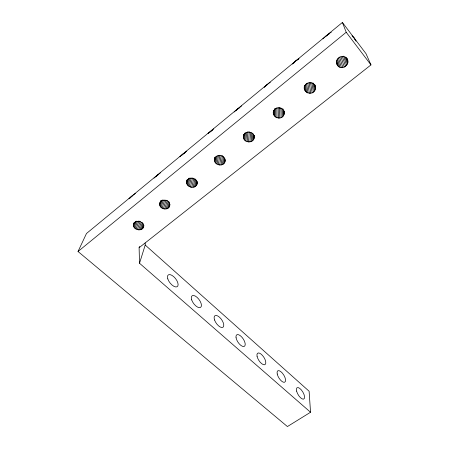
<?xml version="1.0" encoding="UTF-8"?>
<svg xmlns="http://www.w3.org/2000/svg" width="449" height="449" viewBox="0 0 449 449"><rect width="100%" height="100%" fill="white"/><g stroke="black" fill="none" stroke-linecap="round" stroke-linejoin="round"><path stroke-width="0.67" d="M336.615 63.124C338.26 72.087 351.831 65.846 346.965 58.465M243.667 134.571C240.961 143.422 255.677 144.791 254.314 135.475M253.921 138.769L254.123 135.402M253.303 139.931L253.634 134.526M252.383 140.891L252.854 133.443M251.227 141.592L251.816 132.769M249.902 141.979L250.581 132.466M248.51 142.036L249.285 131.838M247.141 141.749L247.966 131.563M245.884 141.143L246.636 132.326M244.828 140.256L245.491 132.814M244.043 139.151L244.598 133.072M243.583 137.894L243.897 134.532M143.882 225.746C143.113 233.183 130.423 229.383 134.015 222.805M143.444 227.065C144.797 221.587 135.39 218.77 133.544 224.118M159.563 204.172C159.85 198.093 169.918 199.227 169.874 204.929C169.537 210.963 159.563 209.835 159.563 204.172L160.641 200.652M215.037 157.161C210.996 164.878 225.415 168.639 225.19 159.928M224.309 163.094L224.91 158.991M223.428 164.02L224.343 157.857M222.3 164.699L223.546 156.465M221.009 165.075L222.502 155.461M219.64 165.125L221.172 155.511M197.403 181.766C198.048 190.679 183.355 187.71 187.115 179.892M218.281 164.856L219.853 155.242M217.03 164.272L218.528 155.36M215.969 163.419L217.26 155.893M196.836 184.393C198.621 178.579 188.743 175.475 186.79 181.2M215.166 162.353L216.238 156.207M214.555 159.878L215.02 157.285M214.684 161.146L215.408 157.06M224.893 161.971C226.913 155.977 216.788 152.711 214.779 158.637M243.481 136.58C243.869 129.997 254.763 131.024 254.196 137.489M196.286 185.476L197.145 181.519M195.438 186.374L196.741 180.431M194.344 187.031L195.96 179.752M273.43 112.458C273.991 104.808 286.759 107.535 283.976 114.748C281.59 121.056 271.634 117.492 273.419 111.071M193.081 187.396L195.023 178.792M191.729 187.452L193.856 178.18M190.387 187.188L192.548 177.922M189.141 186.632L191.179 178.034M188.075 185.807L189.983 177.888M187.261 184.78L188.866 178.197M304.495 88.885C303.069 81.078 316.466 80.523 315.456 88.487C314.687 95.789 303.137 94.094 304.226 86.848M186.593 182.395L187.244 179.774M186.756 183.619L187.727 179.673M168.369 207.994L169.666 203.352M169.183 207.129L169.924 204.48M167.309 208.628L169.183 201.988M166.068 208.981L168.156 201.674M164.738 209.038L167.236 200.4M163.408 208.791L165.939 200.153M162.168 208.252L164.53 200.288M161.096 207.46L163.284 200.17M160.271 206.473L162.274 199.856M159.749 205.35L161.157 200.731M139.527 263.26L139.106 247.713L370.975 64.903L366.036 53.717L342.407 22.45L86.472 233.508L78.025 251.496L287.416 426.55L310.54 412.249L139.527 263.26L145.201 245.042L145.156 242.976M139.106 247.713L139.532 246.394M142.962 228.075L143.837 225.426M142.176 228.917L143.5 224.938M141.143 229.529L143.141 223.551M139.931 229.877L142.395 222.564M138.623 229.933L141.233 222.249M137.304 229.692L140.167 221.374M136.064 229.175L138.954 220.863M134.992 228.412L137.461 221.391M134.156 227.458L136.417 221.082M133.617 226.375L135.43 221.284M133.409 225.235L134.352 222.597M129.581 198.48L131.422 196.443L135.368 193.48M155.82 176.547L160.635 172.641M181.402 155.573L186.722 151.133M208.241 133.443L213.673 128.919M235.978 110.572L241.523 105.958M264.422 87.185L266.094 85.383L270.315 82.218M293.652 63.197L295.829 60.862L299.04 58.454M325.705 36.448L330.952 32.227L331.087 32.67M128.953 198.767L132.466 195.803M154.018 178.101L158.256 174.655M179.892 156.768L182.676 154.175L185.437 152.475M208.089 133.37L212.411 130.244M234.226 111.975L237.358 109.079L239.699 107.631M264.197 87.128L267.677 84.395M292.299 64.089L295.829 60.862L298.546 59.167M322.865 38.895L326.608 35.482L329.409 33.72M78.025 251.496L346.213 32.266L342.407 22.45M145.201 245.042L309.108 391.225L310.54 412.249M352.572 36.476L354.379 38.288L356.029 41.145M352.01 35.746L354.379 38.288L355.63 40.522M346.213 32.266L370.975 64.903M347.414 59.756C344.753 52.965 334 58 337.003 64.443M346.662 57.921L347.779 61.171M345.983 57.416L347.767 62.647M344.933 56.849L347.374 64.078M343.558 56.131L346.634 65.374M342.346 56.507L345.59 66.446M340.92 56.585L344.321 67.221M339.573 56.995L342.907 67.653M338.383 57.713L341.442 67.704M337.429 58.724L340.033 67.372M336.801 60.048L338.765 66.688M336.57 61.721L337.732 65.689M315.192 85.725L315.434 87.072M314.738 84.429L315.456 88.487M314.16 84.429L315.108 89.867M313.009 82.925L314.407 91.119M311.819 82.56L313.408 92.152M310.523 82.599L312.178 92.898M309.092 82.307L310.798 93.313M307.818 83.048L309.361 93.364M306.577 83.43L307.958 93.055M305.55 84.165L306.695 92.393M304.82 85.282L305.657 91.433M304.36 86.152L304.905 90.238M304.276 86.118L304.456 87.465M284.189 111.341L284.284 113.423M283.785 110.572L283.976 114.748M283.022 108.967L283.319 115.954M282.034 108.54L282.359 116.948M280.816 107.665L281.164 117.672M279.497 107.39L279.817 118.076M278.139 107.434L278.402 118.126M276.82 107.816L277.016 117.829M275.624 108.535L275.759 117.195M274.614 108.574L274.704 116.274M273.896 110.241L273.935 115.124M273.48 111.043L273.497 113.822M296.598 391.09A6.589 2.711 59.1 0 0 303.58 399.133A6.589 2.711 59.1 0 0 301.285 389.844A6.589 2.711 59.1 0 0 296.598 391.09M277.229 374.039A6.684 2.834 58.2 0 0 284.419 382.301A6.684 2.834 58.2 0 0 282.303 373.029A6.684 2.834 58.2 0 0 277.229 374.039M257.069 356.287A6.791 2.963 57.2 0 0 264.478 364.779A6.791 2.963 57.2 0 0 262.564 355.535A6.791 2.963 57.2 0 0 257.069 356.287M236.067 337.8A6.909 3.092 56.1 0 0 243.712 346.533A6.909 3.092 56.1 0 0 242.017 337.328A6.909 3.092 56.1 0 0 236.067 337.8M214.555 319.997A7.049 3.233 54.8 0 0 222.917 327.287A7.049 3.233 54.8 0 0 219.37 317.117A7.049 3.233 54.8 0 0 214.555 319.997M191.684 299.881A7.206 3.368 53.4 0 0 200.411 307.492A7.206 3.368 53.4 0 0 196.999 297.294A7.206 3.368 53.4 0 0 191.684 299.881M167.791 278.874A7.392 3.508 51.8 0 0 176.917 286.827A7.392 3.508 51.8 0 0 173.651 276.601A7.392 3.508 51.8 0 0 167.791 278.874"/></g></svg>
